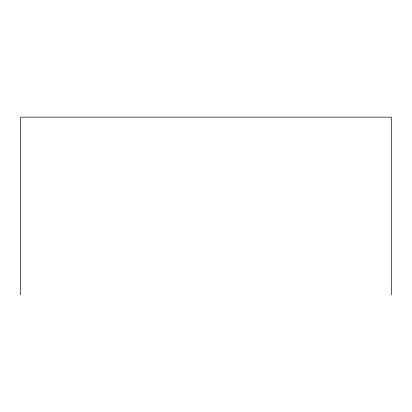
<?xml version="1.0" encoding="UTF-8"?>
<svg xmlns="http://www.w3.org/2000/svg" width="412" height="412" viewBox="0 0 412 412"><rect width="100%" height="100%" fill="white"/><g stroke="black" fill="none" stroke-linecap="round" stroke-linejoin="round"><path stroke-width="0.62" d="M391.4 294.853L391.4 117.147L20.6 117.147L20.6 294.853"/></g></svg>
